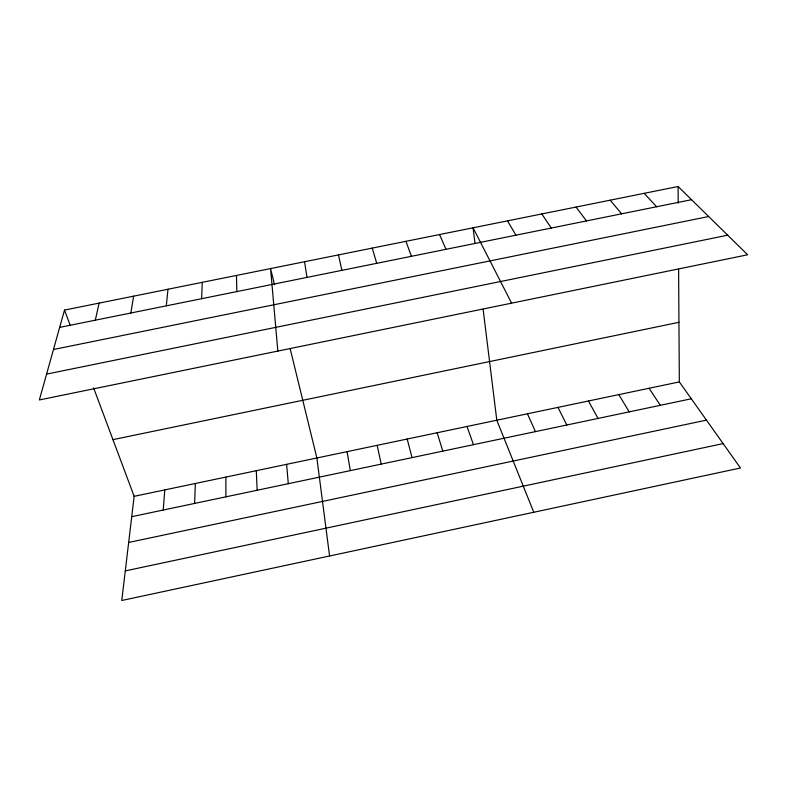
<?xml version="1.0" encoding="UTF-8"?>
<svg xmlns="http://www.w3.org/2000/svg" width="787" height="787" viewBox="0 0 787 787"><rect width="100%" height="100%" fill="white"/><g stroke="black" fill="none" stroke-linecap="round" stroke-linejoin="round"><path stroke-width="1.18" d="M194.605 503.434L195.373 483.484M201.629 298.696L202.279 282.326M163.214 510.045L164.798 489.898M166.293 305.838L167.985 289.232M93.604 387.873L134.144 496.331L121.769 600.491L740.459 467.999L679.329 381.921L678.61 269.184M130.858 313L133.603 296.168M95.316 320.181L99.103 303.113M64.514 310.078L39.35 399.953L747.65 254.781L678.089 186.509L64.514 310.078L70.043 324.864M125.29 570.9L723.135 443.602M128.665 542.469L706.451 420.12M134.144 496.331L679.329 381.921M131.734 516.675L691.301 398.783M112.954 439.638L678.945 322.316M46.59 374.1L727.7 235.195M59.664 327.392L691.527 199.701M53.477 349.507L708.674 216.523M644.169 193.336L656.624 206.755M610.151 200.183L621.612 213.828M576.035 207.06L586.502 220.921M541.81 213.946L551.274 228.043M649.108 388.266L660.293 405.315M618.808 394.621L629.216 411.857M507.487 220.862L515.947 235.185M588.43 400.996L598.051 418.428M511.619 303.162L473.066 227.797L474.945 243.045M557.963 407.391L566.797 425.01M527.428 413.805L535.455 431.61M439.559 234.546L446.013 249.312M533.773 512.268L496.804 420.228L483.12 309.261M405.954 241.314L411.404 256.306M467.006 426.475L473.459 444.675M437.139 432.752L442.806 451.138M372.251 248.102L376.707 263.32M407.184 439.038L412.063 457.611M274.525 284.756L270.561 268.583L277.85 351.071M290.187 348.808L316.876 457.985L329.576 555.996M338.459 254.909L341.892 270.354M377.16 445.334L381.242 464.104M347.057 451.649L350.343 470.616M304.559 261.737L306.989 277.408M286.616 464.34L288.298 483.69M256.287 470.705L257.152 490.252M236.474 275.44L236.848 291.583M678.089 186.509L678.197 203.164M225.869 477.089L225.918 496.833"/></g></svg>
